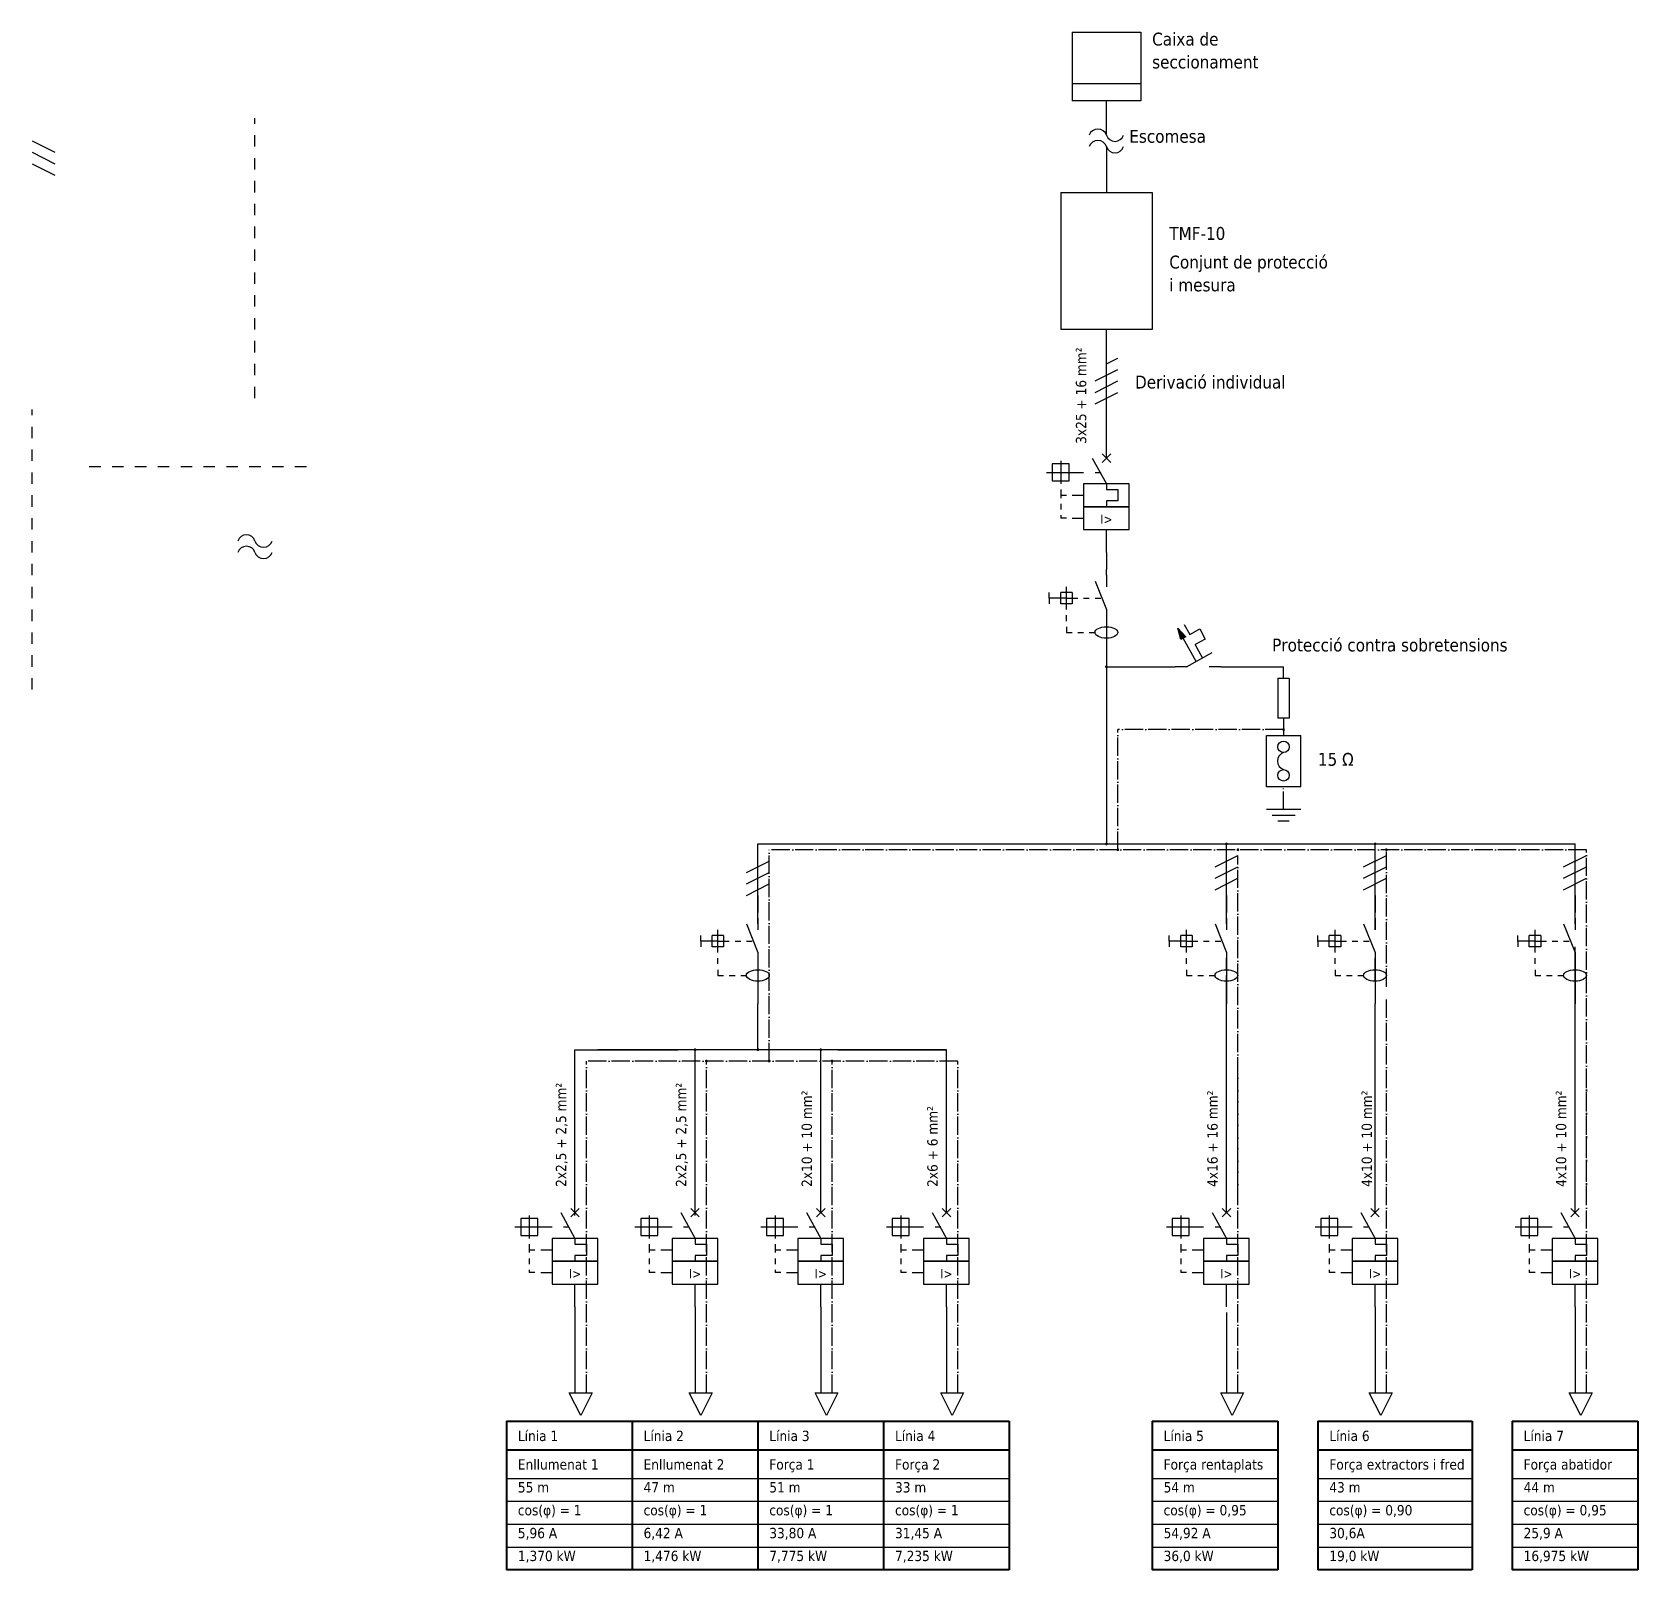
# Model space of a CAD drawing. Header units: millimetres. Extents: x 2792 to 4993, y 1483 to 2534.
# Drawn here: x 3472.6 to 3753.6, y 2088.9 to 2357.9 of the extents above; entities that cross this region are included whole.
import ezdxf
from ezdxf.enums import TextEntityAlignment as Align

# ---------------------------------------------------------------- set-up
doc = ezdxf.new("R2010")
doc.units = ezdxf.units.MM
doc.linetypes.add('EPL_DASH', pattern=[1, 0.5, -0.5])
doc.linetypes.add('EPL_DASHDOT', pattern=[1, 0.8, -0.1, 0, -0.1])
for name, color, linetype, lineweight in [('EPLAN100', 7, 'Continuous', 50), ('EPLAN108', 5, 'Continuous', 35), ('EPLAN300', 5, 'Continuous', 25), ('EPLAN304', 5, 'Continuous', 25), ('EPLAN311', 1, 'Continuous', 25)]:
    doc.layers.add(name, color=color, linetype=linetype, lineweight=lineweight)
doc.layers.get('0').off()
doc.styles.get("Standard").update_dxf_attribs({"font": 'arial.ttf'})
doc.styles.add('Tahoma', font='tahoma.ttf')

# ---------------------------------------------------------------- blocks, each defined once
blk = doc.blocks.new('EPLSYM_LibrarySPECIAL_Symbol4_Variant0_Placement2')
at = {"layer": 'EPLAN304', "color": 5, "linetype": 'Continuous', "lineweight": 25, "ltscale": 4}
blk.add_line((0, 0), (4, -2), dxfattribs=at)
at = {"color": 5}
for tag, p in [('17_20010', (0, 20.4)), ('17_20040', (0, 13.95)), ('17_20041', (0, 10.2)), ('17_20053', (0, 6.45)), ('17_20044', (0, 2.7))]:
    blk.add_attdef(tag, text='', height=2.26, dxfattribs=at).set_placement(p, align=Align.BOTTOM_RIGHT)
at = {"color": 73}
blk.add_attdef('17_20300', text='', height=1.63, dxfattribs=at).set_placement((0, 17.7), align=Align.BOTTOM_RIGHT)
at = {"color": 0}
blk.add_attdef('17_20011', text='', height=1.63, dxfattribs=at).set_placement((0, 0), align=Align.BOTTOM_RIGHT)
blk = doc.blocks.new('EPLSYM_LibrarySPECIAL_Symbol4_Variant0_Placement2_1')
at = {"layer": 'EPLAN304', "color": 5, "linetype": 'Continuous', "lineweight": 25, "ltscale": 4}
blk.add_line((0, 0), (4, -2), dxfattribs=at)
at = {"color": 5}
for tag, p in [('17_20010', (0, 20.4)), ('17_20040', (0, 13.95)), ('17_20041', (0, 10.2)), ('17_20053', (0, 6.45)), ('17_20044', (0, 2.7))]:
    blk.add_attdef(tag, text='', height=2.26, dxfattribs=at).set_placement(p, align=Align.BOTTOM_RIGHT)
at = {"color": 73}
blk.add_attdef('17_20300', text='', height=1.63, dxfattribs=at).set_placement((0, 17.7), align=Align.BOTTOM_RIGHT)
at = {"color": 0}
blk.add_attdef('17_20011', text='', height=1.63, dxfattribs=at).set_placement((0, 0), align=Align.BOTTOM_RIGHT)
blk = doc.blocks.new('EPLSYM_LibrarySPECIAL_Symbol4_Variant0_Placement2_2')
at = {"layer": 'EPLAN304', "color": 5, "linetype": 'Continuous', "lineweight": 25, "ltscale": 4}
blk.add_line((0, 0), (4, -2), dxfattribs=at)
at = {"color": 5}
for tag, p in [('17_20010', (0, 20.4)), ('17_20040', (0, 13.95)), ('17_20041', (0, 10.2)), ('17_20053', (0, 6.45)), ('17_20044', (0, 2.7))]:
    blk.add_attdef(tag, text='', height=2.26, dxfattribs=at).set_placement(p, align=Align.BOTTOM_RIGHT)
at = {"color": 73}
blk.add_attdef('17_20300', text='', height=1.63, dxfattribs=at).set_placement((0, 17.7), align=Align.BOTTOM_RIGHT)
at = {"color": 0}
blk.add_attdef('17_20011', text='', height=1.63, dxfattribs=at).set_placement((0, 0), align=Align.BOTTOM_RIGHT)

msp = doc.modelspace()

# ---------------------------------------------------------------- hatches: boundary and pattern name
at = {"layer": 'EPLAN300', "linetype": 'Continuous', "lineweight": 25, "ltscale": 4}
msp.add_hatch(color=5, dxfattribs=at).paths.add_polyline_path([(3673.05, 2253.64), (3674.45, 2252.12), (3673.57, 2251.64)], flags=0)

# ---------------------------------------------------------------- linework, layer by layer
at = {"layer": 'EPLAN100', "color": 0, "linetype": 'Continuous', "lineweight": 30, "ltscale": 4}
for p, q in [((3654.56, 2357.86), (3666.56, 2357.86)), ((3654.56, 2357.86), (3654.56, 2346.86)), ((3666.56, 2357.86), (3666.56, 2346.86)), ((3666.56, 2348.86), (3654.56, 2348.86)), ((3654.56, 2346.86), (3654.56, 2345.86)), ((3666.56, 2346.86), (3666.56, 2345.86)), ((3666.56, 2345.86), (3654.56, 2345.86)), ((3660.56, 2339.86), (3660.56, 2345.86)), ((3660.56, 2337.86), (3660.56, 2329.86)), ((3652.56, 2329.86), (3668.56, 2329.86)), ((3652.56, 2329.86), (3652.56, 2305.86)), ((3668.56, 2329.86), (3668.56, 2305.86)), ((3668.56, 2305.86), (3652.56, 2305.86)), ((3660.56, 2246.86), (3672.56, 2246.86)), ((3680.56, 2246.86), (3691.56, 2246.86)), ((3691.56, 2244.86), (3691.56, 2246.86)), ((3690.56, 2244.86), (3692.56, 2244.86)), ((3690.56, 2244.86), (3690.56, 2237.86)), ((3692.56, 2244.86), (3692.56, 2237.86)), ((3692.56, 2237.86), (3690.56, 2237.86)), ((3691.56, 2237.86), (3691.56, 2234.86)), ((3688.56, 2234.86), (3694.56, 2234.86)), ((3688.56, 2225.86), (3688.56, 2234.86)), ((3694.56, 2225.86), (3694.56, 2234.86)), ((3694.56, 2225.86), (3688.56, 2225.86)), ((3694.56, 2221.86), (3688.56, 2221.86)), ((3693.56, 2220.86), (3689.56, 2220.86)), ((3692.56, 2219.86), (3690.56, 2219.86)), ((3566.56, 2119.86), (3569.56, 2119.86)), ((3568.56, 2115.86), (3566.56, 2119.86)), ((3570.56, 2119.86), (3568.56, 2115.86)), ((3569.56, 2119.86), (3570.56, 2119.86)), ((3587.56, 2119.86), (3590.56, 2119.86)), ((3589.56, 2115.86), (3587.56, 2119.86)), ((3591.56, 2119.86), (3589.56, 2115.86)), ((3590.56, 2119.86), (3591.56, 2119.86)), ((3609.56, 2119.86), (3612.56, 2119.86)), ((3611.56, 2115.86), (3609.56, 2119.86)), ((3613.56, 2119.86), (3611.56, 2115.86)), ((3612.56, 2119.86), (3613.56, 2119.86)), ((3631.56, 2119.86), (3634.56, 2119.86)), ((3633.56, 2115.86), (3631.56, 2119.86)), ((3635.56, 2119.86), (3633.56, 2115.86)), ((3634.56, 2119.86), (3635.56, 2119.86)), ((3680.56, 2119.86), (3683.56, 2119.86)), ((3682.56, 2115.86), (3680.56, 2119.86)), ((3684.56, 2119.86), (3682.56, 2115.86)), ((3683.56, 2119.86), (3684.56, 2119.86)), ((3706.56, 2119.86), (3709.56, 2119.86)), ((3708.56, 2115.86), (3706.56, 2119.86)), ((3710.56, 2119.86), (3708.56, 2115.86)), ((3709.56, 2119.86), (3710.56, 2119.86)), ((3741.56, 2119.86), (3744.56, 2119.86)), ((3743.56, 2115.86), (3741.56, 2119.86)), ((3745.56, 2119.86), (3743.56, 2115.86)), ((3744.56, 2119.86), (3745.56, 2119.86)), ((3555.56, 2104.86), (3643.56, 2104.86)), ((3668.56, 2104.86), (3690.56, 2104.86)), ((3697.56, 2104.86), (3724.56, 2104.86)), ((3731.56, 2104.86), (3753.56, 2104.86)), ((3555.56, 2100.86), (3643.56, 2100.86)), ((3668.56, 2100.86), (3690.56, 2100.86)), ((3697.56, 2100.86), (3724.56, 2100.86)), ((3731.56, 2100.86), (3753.56, 2100.86)), ((3555.56, 2096.86), (3643.56, 2096.86)), ((3668.56, 2096.86), (3690.56, 2096.86)), ((3697.56, 2096.86), (3724.56, 2096.86)), ((3731.56, 2096.86), (3753.56, 2096.86)), ((3555.56, 2092.86), (3643.56, 2092.86)), ((3668.56, 2092.86), (3690.56, 2092.86)), ((3697.56, 2092.86), (3724.56, 2092.86)), ((3731.56, 2092.86), (3753.56, 2092.86))]:
    msp.add_line(p, q, dxfattribs=at)
at = {"layer": 'EPLAN100', "color": 0, "linetype": 'EPL_DASH', "lineweight": 30, "ltscale": 4}
for p, q in [((3511.56, 2293.86), (3511.56, 2342.86)), ((3472.56, 2242.86), (3472.56, 2291.86)), ((3520.56, 2281.86), (3482.56, 2281.86))]:
    msp.add_line(p, q, dxfattribs=at)
at = {"layer": 'EPLAN100', "color": 0, "linetype": 'EPL_DASHDOT', "lineweight": 30, "ltscale": 4}
for p, q in [((3662.56, 2214.86), (3662.56, 2235.86)), ((3691.56, 2235.86), (3662.56, 2235.86)), ((3691.56, 2221.86), (3691.56, 2225.86)), ((3601.56, 2177.86), (3601.56, 2214.86)), ((3744.56, 2214.86), (3601.56, 2214.86)), ((3709.56, 2190.86), (3709.56, 2214.86)), ((3744.56, 2152.86), (3744.56, 2214.86)), ((3683.56, 2154.86), (3683.56, 2213.86)), ((3709.56, 2119.86), (3709.56, 2188.86)), ((3569.56, 2119.86), (3569.56, 2177.86)), ((3634.56, 2177.86), (3569.56, 2177.86)), ((3590.56, 2119.86), (3590.56, 2177.86)), ((3612.56, 2119.86), (3612.56, 2177.86)), ((3634.56, 2119.86), (3634.56, 2177.86)), ((3683.56, 2119.86), (3683.56, 2176.86)), ((3744.56, 2119.86), (3744.56, 2173.86))]:
    msp.add_line(p, q, dxfattribs=at)
at = {"layer": 'EPLAN100', "color": 0, "linetype": 'Continuous', "lineweight": 40, "ltscale": 4}
for p, q in [((3555.56, 2114.86), (3577.56, 2114.86)), ((3555.56, 2114.86), (3555.56, 2109.86)), ((3577.56, 2114.86), (3577.56, 2109.86)), ((3577.56, 2114.86), (3599.56, 2114.86)), ((3599.56, 2114.86), (3599.56, 2109.86)), ((3599.56, 2114.86), (3621.56, 2114.86)), ((3621.56, 2114.86), (3621.56, 2109.86)), ((3621.56, 2114.86), (3643.56, 2114.86)), ((3643.56, 2114.86), (3643.56, 2109.86)), ((3668.56, 2114.86), (3668.56, 2109.86)), ((3668.56, 2114.86), (3690.56, 2114.86)), ((3690.56, 2114.86), (3690.56, 2109.86)), ((3697.56, 2114.86), (3697.56, 2109.86)), ((3697.56, 2114.86), (3724.56, 2114.86)), ((3724.56, 2114.86), (3724.56, 2109.86)), ((3731.56, 2114.86), (3731.56, 2109.86)), ((3731.56, 2114.86), (3753.56, 2114.86)), ((3753.56, 2114.86), (3753.56, 2109.86)), ((3555.56, 2109.86), (3577.56, 2109.86)), ((3555.56, 2109.86), (3555.56, 2088.86)), ((3577.56, 2109.86), (3577.56, 2091.86)), ((3577.56, 2109.86), (3599.56, 2109.86)), ((3577.56, 2109.86), (3577.56, 2088.86)), ((3599.56, 2109.86), (3599.56, 2091.86)), ((3599.56, 2109.86), (3599.56, 2088.86)), ((3599.56, 2109.86), (3621.56, 2109.86)), ((3621.56, 2109.86), (3621.56, 2091.86)), ((3621.56, 2109.86), (3621.56, 2088.86)), ((3621.56, 2109.86), (3643.56, 2109.86)), ((3643.56, 2109.86), (3643.56, 2091.86)), ((3643.56, 2109.86), (3643.56, 2088.86)), ((3668.56, 2109.86), (3668.56, 2091.86)), ((3668.56, 2109.86), (3668.56, 2088.86)), ((3668.56, 2109.86), (3690.56, 2109.86)), ((3690.56, 2109.86), (3690.56, 2091.86)), ((3690.56, 2109.86), (3690.56, 2088.86)), ((3697.56, 2109.86), (3697.56, 2091.86)), ((3697.56, 2109.86), (3697.56, 2088.86)), ((3697.56, 2109.86), (3724.56, 2109.86)), ((3724.56, 2109.86), (3724.56, 2088.86)), ((3731.56, 2109.86), (3731.56, 2091.86)), ((3731.56, 2109.86), (3731.56, 2088.86)), ((3731.56, 2109.86), (3753.56, 2109.86)), ((3753.56, 2109.86), (3753.56, 2091.86)), ((3753.56, 2109.86), (3753.56, 2088.86)), ((3577.56, 2088.86), (3555.56, 2088.86)), ((3599.56, 2088.86), (3577.56, 2088.86)), ((3621.56, 2088.86), (3599.56, 2088.86)), ((3643.56, 2088.86), (3621.56, 2088.86)), ((3690.56, 2088.86), (3668.56, 2088.86)), ((3724.56, 2088.86), (3697.56, 2088.86)), ((3753.56, 2088.86), (3731.56, 2088.86))]:
    msp.add_line(p, q, dxfattribs=at)
at = {"layer": 'EPLAN100', "color": 0, "linetype": 'Continuous', "lineweight": 100, "ltscale": 4}
for centre in [(3660.56, 2246.86), (3691.56, 2235.86), (3660.56, 2215.86), (3662.56, 2214.86), (3681.56, 2215.86), (3683.56, 2214.86), (3707.56, 2215.86), (3709.56, 2214.86), (3588.56, 2179.86), (3590.56, 2177.86), (3599.56, 2179.86), (3601.56, 2177.86), (3610.56, 2179.86), (3612.56, 2177.86)]:
    msp.add_circle(centre, 0.0000001, dxfattribs=at)
at = {"layer": 'EPLAN100', "color": 0, "linetype": 'Continuous', "lineweight": 30, "ltscale": 4}
for centre in [(3691.56, 2232.86), (3691.56, 2227.86)]:
    msp.add_circle(centre, 1, dxfattribs=at)
for centre, start, end in [((3659.06, 2339.36), 18.4349, 161.5651), ((3659.06, 2337.36), 18.4349, 161.5651), ((3662.06, 2340.36), 198.4349, 341.5651), ((3662.06, 2338.36), 198.4349, 341.5651), ((3510.06, 2268.36), 18.4349, 161.5651), ((3510.06, 2266.36), 18.4349, 161.5651), ((3513.06, 2269.36), 198.4349, 341.5651), ((3513.06, 2267.36), 198.4349, 341.5651), ((3692.06, 2230.36), 108.4349, 251.5651)]:
    msp.add_arc(centre, 1.58, start, end, dxfattribs=at)
at = {"layer": 'EPLAN300', "color": 5, "linetype": 'Continuous', "lineweight": 25, "ltscale": 4}
for p, q in [((3660.56, 2283.36), (3660.56, 2286.86)), ((3652.56, 2282.86), (3652.56, 2278.86)), ((3658.06, 2283.36), (3660.56, 2278.86)), ((3659.81, 2282.61), (3661.31, 2284.11)), ((3659.81, 2284.11), (3661.31, 2282.61)), ((3650.06, 2280.86), (3656.56, 2280.86)), ((3658.56, 2280.86), (3659.56, 2280.86)), ((3652.56, 2277.86), (3652.56, 2276.86)), ((3652.56, 2276.86), (3653.56, 2276.86)), ((3652.56, 2276.86), (3652.56, 2276.36)), ((3654.56, 2276.86), (3656.56, 2276.86)), ((3652.56, 2275.36), (3652.56, 2274.36)), ((3652.56, 2273.36), (3652.56, 2272.86)), ((3653.56, 2272.86), (3652.56, 2272.86)), ((3654.56, 2272.86), (3656.56, 2272.86)), ((3660.56, 2266.86), (3660.56, 2270.86)), ((3660.56, 2266.86), (3660.56, 2263.86)), ((3660.56, 2262.86), (3660.56, 2263.86)), ((3650.56, 2258.86), (3650.56, 2259.86)), ((3652.56, 2257.86), (3652.56, 2259.86)), ((3654.56, 2259.86), (3652.56, 2259.86)), ((3653.56, 2259.86), (3653.56, 2260.86)), ((3653.56, 2257.86), (3653.56, 2259.86)), ((3654.56, 2259.86), (3654.56, 2257.86)), ((3658.56, 2261.86), (3660.56, 2256.86)), ((3650.56, 2258.86), (3650.56, 2257.86)), ((3651.56, 2258.86), (3650.56, 2258.86)), ((3652.56, 2258.86), (3651.56, 2258.86)), ((3653.56, 2258.86), (3652.56, 2258.86)), ((3654.56, 2257.86), (3652.56, 2257.86)), ((3653.56, 2258.86), (3654.56, 2258.86)), ((3653.56, 2256.86), (3653.56, 2257.86)), ((3654.56, 2258.86), (3655.56, 2258.86)), ((3656.56, 2258.86), (3657.56, 2258.86)), ((3658.56, 2258.86), (3659.56, 2258.86)), ((3653.56, 2254.86), (3653.56, 2255.86)), ((3653.56, 2253.86), (3653.56, 2252.86)), ((3660.56, 2254.86), (3660.56, 2249.86)), ((3674.17, 2254.26), (3675.13, 2252.51)), ((3653.56, 2252.86), (3654.56, 2252.86)), ((3655.56, 2252.86), (3656.56, 2252.86)), ((3657.56, 2252.86), (3658.56, 2252.86)), ((3676.25, 2247.79), (3674.01, 2251.88)), ((3675.13, 2252.51), (3676.89, 2253.47)), ((3677.85, 2251.71), (3676.09, 2250.75)), ((3676.89, 2253.47), (3677.85, 2251.71)), ((3660.56, 2249.86), (3660.56, 2247.86)), ((3674.56, 2246.86), (3679.06, 2249.36)), ((3677.37, 2248.42), (3676.09, 2250.75)), ((3599.56, 2206.86), (3599.56, 2203.86)), ((3681.56, 2206.86), (3681.56, 2203.86)), ((3707.56, 2206.86), (3707.56, 2203.86)), ((3742.56, 2206.86), (3742.56, 2203.86)), ((3599.56, 2202.86), (3599.56, 2203.86)), ((3681.56, 2202.86), (3681.56, 2203.86)), ((3707.56, 2202.86), (3707.56, 2203.86)), ((3742.56, 2202.86), (3742.56, 2203.86)), ((3592.56, 2199.86), (3592.56, 2200.86)), ((3597.56, 2201.86), (3599.56, 2196.86)), ((3674.56, 2199.86), (3674.56, 2200.86)), ((3679.56, 2201.86), (3681.56, 2196.86)), ((3700.56, 2199.86), (3700.56, 2200.86)), ((3705.56, 2201.86), (3707.56, 2196.86)), ((3735.56, 2199.86), (3735.56, 2200.86)), ((3740.56, 2201.86), (3742.56, 2196.86)), ((3589.56, 2198.86), (3589.56, 2199.86)), ((3589.56, 2198.86), (3589.56, 2197.86)), ((3590.56, 2198.86), (3589.56, 2198.86)), ((3591.56, 2198.86), (3590.56, 2198.86)), ((3591.56, 2197.86), (3591.56, 2199.86)), ((3593.56, 2199.86), (3591.56, 2199.86)), ((3592.56, 2198.86), (3591.56, 2198.86)), ((3593.56, 2197.86), (3591.56, 2197.86)), ((3592.56, 2197.86), (3592.56, 2199.86)), ((3592.56, 2198.86), (3593.56, 2198.86)), ((3592.56, 2196.86), (3592.56, 2197.86)), ((3593.56, 2199.86), (3593.56, 2197.86)), ((3593.56, 2198.86), (3594.56, 2198.86)), ((3595.56, 2198.86), (3596.56, 2198.86)), ((3597.56, 2198.86), (3598.56, 2198.86)), ((3671.56, 2198.86), (3671.56, 2199.86)), ((3671.56, 2198.86), (3671.56, 2197.86)), ((3672.56, 2198.86), (3671.56, 2198.86)), ((3673.56, 2198.86), (3672.56, 2198.86)), ((3673.56, 2197.86), (3673.56, 2199.86)), ((3675.56, 2199.86), (3673.56, 2199.86)), ((3674.56, 2198.86), (3673.56, 2198.86)), ((3675.56, 2197.86), (3673.56, 2197.86)), ((3674.56, 2197.86), (3674.56, 2199.86)), ((3674.56, 2198.86), (3675.56, 2198.86)), ((3674.56, 2196.86), (3674.56, 2197.86)), ((3675.56, 2199.86), (3675.56, 2197.86)), ((3675.56, 2198.86), (3676.56, 2198.86)), ((3677.56, 2198.86), (3678.56, 2198.86)), ((3679.56, 2198.86), (3680.56, 2198.86)), ((3697.56, 2198.86), (3697.56, 2199.86)), ((3697.56, 2198.86), (3697.56, 2197.86)), ((3698.56, 2198.86), (3697.56, 2198.86)), ((3699.56, 2198.86), (3698.56, 2198.86)), ((3699.56, 2197.86), (3699.56, 2199.86)), ((3701.56, 2199.86), (3699.56, 2199.86)), ((3700.56, 2198.86), (3699.56, 2198.86)), ((3701.56, 2197.86), (3699.56, 2197.86)), ((3700.56, 2197.86), (3700.56, 2199.86)), ((3700.56, 2198.86), (3701.56, 2198.86)), ((3700.56, 2196.86), (3700.56, 2197.86)), ((3701.56, 2199.86), (3701.56, 2197.86)), ((3701.56, 2198.86), (3702.56, 2198.86)), ((3703.56, 2198.86), (3704.56, 2198.86)), ((3705.56, 2198.86), (3706.56, 2198.86)), ((3732.56, 2198.86), (3732.56, 2199.86)), ((3732.56, 2198.86), (3732.56, 2197.86)), ((3733.56, 2198.86), (3732.56, 2198.86)), ((3734.56, 2198.86), (3733.56, 2198.86)), ((3734.56, 2197.86), (3734.56, 2199.86)), ((3736.56, 2199.86), (3734.56, 2199.86)), ((3735.56, 2198.86), (3734.56, 2198.86)), ((3736.56, 2197.86), (3734.56, 2197.86)), ((3735.56, 2197.86), (3735.56, 2199.86)), ((3735.56, 2198.86), (3736.56, 2198.86)), ((3735.56, 2196.86), (3735.56, 2197.86)), ((3736.56, 2199.86), (3736.56, 2197.86)), ((3736.56, 2198.86), (3737.56, 2198.86)), ((3738.56, 2198.86), (3739.56, 2198.86)), ((3740.56, 2198.86), (3741.56, 2198.86)), ((3592.56, 2194.86), (3592.56, 2195.86)), ((3599.56, 2194.86), (3599.56, 2189.86)), ((3674.56, 2194.86), (3674.56, 2195.86)), ((3681.56, 2194.86), (3681.56, 2189.86)), ((3700.56, 2194.86), (3700.56, 2195.86)), ((3707.56, 2194.86), (3707.56, 2189.86)), ((3735.56, 2194.86), (3735.56, 2195.86)), ((3742.56, 2194.86), (3742.56, 2189.86)), ((3592.56, 2193.86), (3592.56, 2192.86)), ((3592.56, 2192.86), (3593.56, 2192.86)), ((3594.56, 2192.86), (3595.56, 2192.86)), ((3596.56, 2192.86), (3597.56, 2192.86)), ((3674.56, 2193.86), (3674.56, 2192.86)), ((3674.56, 2192.86), (3675.56, 2192.86)), ((3676.56, 2192.86), (3677.56, 2192.86)), ((3678.56, 2192.86), (3679.56, 2192.86)), ((3700.56, 2193.86), (3700.56, 2192.86)), ((3700.56, 2192.86), (3701.56, 2192.86)), ((3702.56, 2192.86), (3703.56, 2192.86)), ((3704.56, 2192.86), (3705.56, 2192.86)), ((3735.56, 2193.86), (3735.56, 2192.86)), ((3735.56, 2192.86), (3736.56, 2192.86)), ((3737.56, 2192.86), (3738.56, 2192.86)), ((3739.56, 2192.86), (3740.56, 2192.86)), ((3599.56, 2189.86), (3599.56, 2187.86)), ((3681.56, 2189.86), (3681.56, 2187.86)), ((3707.56, 2189.86), (3707.56, 2187.86)), ((3742.56, 2189.86), (3742.56, 2187.86)), ((3567.56, 2151.36), (3567.56, 2154.86)), ((3588.56, 2151.36), (3588.56, 2154.86)), ((3610.56, 2151.36), (3610.56, 2154.86)), ((3632.56, 2151.36), (3632.56, 2154.86)), ((3681.56, 2151.36), (3681.56, 2154.86)), ((3707.56, 2151.36), (3707.56, 2154.86)), ((3742.56, 2151.36), (3742.56, 2154.86)), ((3559.56, 2150.86), (3559.56, 2146.86)), ((3565.06, 2151.36), (3567.56, 2146.86)), ((3566.81, 2150.61), (3568.31, 2152.11)), ((3566.81, 2152.11), (3568.31, 2150.61)), ((3580.56, 2150.86), (3580.56, 2146.86)), ((3586.06, 2151.36), (3588.56, 2146.86)), ((3587.81, 2150.61), (3589.31, 2152.11)), ((3587.81, 2152.11), (3589.31, 2150.61)), ((3602.56, 2150.86), (3602.56, 2146.86)), ((3608.06, 2151.36), (3610.56, 2146.86)), ((3609.81, 2150.61), (3611.31, 2152.11)), ((3609.81, 2152.11), (3611.31, 2150.61)), ((3624.56, 2150.86), (3624.56, 2146.86)), ((3630.06, 2151.36), (3632.56, 2146.86)), ((3631.81, 2150.61), (3633.31, 2152.11)), ((3631.81, 2152.11), (3633.31, 2150.61)), ((3673.56, 2150.86), (3673.56, 2146.86)), ((3679.06, 2151.36), (3681.56, 2146.86)), ((3680.81, 2150.61), (3682.31, 2152.11)), ((3680.81, 2152.11), (3682.31, 2150.61)), ((3699.56, 2150.86), (3699.56, 2146.86)), ((3705.06, 2151.36), (3707.56, 2146.86)), ((3706.81, 2150.61), (3708.31, 2152.11)), ((3706.81, 2152.11), (3708.31, 2150.61)), ((3734.56, 2150.86), (3734.56, 2146.86)), ((3740.06, 2151.36), (3742.56, 2146.86)), ((3741.81, 2150.61), (3743.31, 2152.11)), ((3741.81, 2152.11), (3743.31, 2150.61)), ((3557.06, 2148.86), (3563.56, 2148.86)), ((3565.56, 2148.86), (3566.56, 2148.86)), ((3578.06, 2148.86), (3584.56, 2148.86)), ((3586.56, 2148.86), (3587.56, 2148.86)), ((3600.06, 2148.86), (3606.56, 2148.86)), ((3608.56, 2148.86), (3609.56, 2148.86)), ((3622.06, 2148.86), (3628.56, 2148.86)), ((3630.56, 2148.86), (3631.56, 2148.86)), ((3671.06, 2148.86), (3677.56, 2148.86)), ((3679.56, 2148.86), (3680.56, 2148.86)), ((3697.06, 2148.86), (3703.56, 2148.86)), ((3705.56, 2148.86), (3706.56, 2148.86)), ((3732.06, 2148.86), (3738.56, 2148.86)), ((3740.56, 2148.86), (3741.56, 2148.86)), ((3559.56, 2145.86), (3559.56, 2144.86)), ((3559.56, 2144.86), (3560.56, 2144.86)), ((3559.56, 2144.86), (3559.56, 2144.36)), ((3561.56, 2144.86), (3563.56, 2144.86)), ((3580.56, 2145.86), (3580.56, 2144.86)), ((3580.56, 2144.86), (3581.56, 2144.86)), ((3580.56, 2144.86), (3580.56, 2144.36)), ((3582.56, 2144.86), (3584.56, 2144.86)), ((3602.56, 2145.86), (3602.56, 2144.86)), ((3602.56, 2144.86), (3603.56, 2144.86)), ((3602.56, 2144.86), (3602.56, 2144.36)), ((3604.56, 2144.86), (3606.56, 2144.86)), ((3624.56, 2145.86), (3624.56, 2144.86)), ((3624.56, 2144.86), (3625.56, 2144.86)), ((3624.56, 2144.86), (3624.56, 2144.36)), ((3626.56, 2144.86), (3628.56, 2144.86)), ((3673.56, 2145.86), (3673.56, 2144.86)), ((3673.56, 2144.86), (3674.56, 2144.86)), ((3673.56, 2144.86), (3673.56, 2144.36)), ((3675.56, 2144.86), (3677.56, 2144.86)), ((3699.56, 2145.86), (3699.56, 2144.86)), ((3699.56, 2144.86), (3700.56, 2144.86)), ((3699.56, 2144.86), (3699.56, 2144.36)), ((3701.56, 2144.86), (3703.56, 2144.86)), ((3734.56, 2145.86), (3734.56, 2144.86)), ((3734.56, 2144.86), (3735.56, 2144.86)), ((3734.56, 2144.86), (3734.56, 2144.36)), ((3736.56, 2144.86), (3738.56, 2144.86)), ((3559.56, 2143.36), (3559.56, 2142.36)), ((3559.56, 2141.36), (3559.56, 2140.86)), ((3580.56, 2143.36), (3580.56, 2142.36)), ((3580.56, 2141.36), (3580.56, 2140.86)), ((3602.56, 2143.36), (3602.56, 2142.36)), ((3602.56, 2141.36), (3602.56, 2140.86)), ((3624.56, 2143.36), (3624.56, 2142.36)), ((3624.56, 2141.36), (3624.56, 2140.86)), ((3673.56, 2143.36), (3673.56, 2142.36)), ((3673.56, 2141.36), (3673.56, 2140.86)), ((3699.56, 2143.36), (3699.56, 2142.36)), ((3699.56, 2141.36), (3699.56, 2140.86)), ((3734.56, 2143.36), (3734.56, 2142.36)), ((3734.56, 2141.36), (3734.56, 2140.86)), ((3560.56, 2140.86), (3559.56, 2140.86)), ((3561.56, 2140.86), (3563.56, 2140.86)), ((3567.56, 2134.86), (3567.56, 2138.86)), ((3581.56, 2140.86), (3580.56, 2140.86)), ((3582.56, 2140.86), (3584.56, 2140.86)), ((3588.56, 2134.86), (3588.56, 2138.86)), ((3603.56, 2140.86), (3602.56, 2140.86)), ((3604.56, 2140.86), (3606.56, 2140.86)), ((3610.56, 2134.86), (3610.56, 2138.86)), ((3625.56, 2140.86), (3624.56, 2140.86)), ((3626.56, 2140.86), (3628.56, 2140.86)), ((3632.56, 2134.86), (3632.56, 2138.86)), ((3674.56, 2140.86), (3673.56, 2140.86)), ((3675.56, 2140.86), (3677.56, 2140.86)), ((3681.56, 2134.86), (3681.56, 2138.86)), ((3700.56, 2140.86), (3699.56, 2140.86)), ((3701.56, 2140.86), (3703.56, 2140.86)), ((3707.56, 2134.86), (3707.56, 2138.86)), ((3735.56, 2140.86), (3734.56, 2140.86)), ((3736.56, 2140.86), (3738.56, 2140.86)), ((3742.56, 2134.86), (3742.56, 2138.86))]:
    msp.add_line(p, q, dxfattribs=at)
at = {"layer": 'EPLAN300', "color": 5, "linetype": 'Continuous', "lineweight": 25}
for p, q in [((3660.56, 2262.86), (3660.56, 2260.86)), ((3660.56, 2256.86), (3660.56, 2254.86)), ((3674.56, 2246.86), (3672.56, 2246.86)), ((3680.56, 2246.86), (3678.56, 2246.86)), ((3599.56, 2202.86), (3599.56, 2200.86)), ((3681.56, 2202.86), (3681.56, 2200.86)), ((3707.56, 2202.86), (3707.56, 2200.86)), ((3742.56, 2202.86), (3742.56, 2200.86)), ((3599.56, 2196.86), (3599.56, 2194.86)), ((3681.56, 2196.86), (3681.56, 2194.86)), ((3707.56, 2196.86), (3707.56, 2194.86)), ((3742.56, 2196.86), (3742.56, 2194.86))]:
    msp.add_line(p, q, dxfattribs=at)
at = {"layer": 'EPLAN300', "color": 5, "linetype": 'Continuous', "lineweight": 25, "ltscale": 4}
for points in [[(3651.06, 2279.36), (3654.06, 2279.36), (3654.06, 2282.36), (3651.06, 2282.36)], [(3656.56, 2274.86), (3664.56, 2274.86), (3664.56, 2278.86), (3656.56, 2278.86)], [(3656.56, 2270.86), (3664.56, 2270.86), (3664.56, 2274.86), (3656.56, 2274.86)], [(3673.05, 2253.64), (3674.45, 2252.12), (3673.57, 2251.64), (3673.05, 2253.64)], [(3558.06, 2147.36), (3561.06, 2147.36), (3561.06, 2150.36), (3558.06, 2150.36)], [(3579.06, 2147.36), (3582.06, 2147.36), (3582.06, 2150.36), (3579.06, 2150.36)], [(3601.06, 2147.36), (3604.06, 2147.36), (3604.06, 2150.36), (3601.06, 2150.36)], [(3623.06, 2147.36), (3626.06, 2147.36), (3626.06, 2150.36), (3623.06, 2150.36)], [(3672.06, 2147.36), (3675.06, 2147.36), (3675.06, 2150.36), (3672.06, 2150.36)], [(3698.06, 2147.36), (3701.06, 2147.36), (3701.06, 2150.36), (3698.06, 2150.36)], [(3733.06, 2147.36), (3736.06, 2147.36), (3736.06, 2150.36), (3733.06, 2150.36)], [(3563.56, 2142.86), (3571.56, 2142.86), (3571.56, 2146.86), (3563.56, 2146.86)], [(3584.56, 2142.86), (3592.56, 2142.86), (3592.56, 2146.86), (3584.56, 2146.86)], [(3606.56, 2142.86), (3614.56, 2142.86), (3614.56, 2146.86), (3606.56, 2146.86)], [(3628.56, 2142.86), (3636.56, 2142.86), (3636.56, 2146.86), (3628.56, 2146.86)], [(3677.56, 2142.86), (3685.56, 2142.86), (3685.56, 2146.86), (3677.56, 2146.86)], [(3703.56, 2142.86), (3711.56, 2142.86), (3711.56, 2146.86), (3703.56, 2146.86)], [(3738.56, 2142.86), (3746.56, 2142.86), (3746.56, 2146.86), (3738.56, 2146.86)], [(3563.56, 2138.86), (3571.56, 2138.86), (3571.56, 2142.86), (3563.56, 2142.86)], [(3584.56, 2138.86), (3592.56, 2138.86), (3592.56, 2142.86), (3584.56, 2142.86)], [(3606.56, 2138.86), (3614.56, 2138.86), (3614.56, 2142.86), (3606.56, 2142.86)], [(3628.56, 2138.86), (3636.56, 2138.86), (3636.56, 2142.86), (3628.56, 2142.86)], [(3677.56, 2138.86), (3685.56, 2138.86), (3685.56, 2142.86), (3677.56, 2142.86)], [(3703.56, 2138.86), (3711.56, 2138.86), (3711.56, 2142.86), (3703.56, 2142.86)], [(3738.56, 2138.86), (3746.56, 2138.86), (3746.56, 2142.86), (3738.56, 2142.86)]]:
    msp.add_lwpolyline(points, close=True, dxfattribs=at)
for points in [[(3660.56, 2278.86), (3660.56, 2277.86), (3662.56, 2277.86), (3662.56, 2275.86), (3660.56, 2275.86), (3660.56, 2274.86)], [(3567.56, 2146.86), (3567.56, 2145.86), (3569.56, 2145.86), (3569.56, 2143.86), (3567.56, 2143.86), (3567.56, 2142.86)], [(3588.56, 2146.86), (3588.56, 2145.86), (3590.56, 2145.86), (3590.56, 2143.86), (3588.56, 2143.86), (3588.56, 2142.86)], [(3610.56, 2146.86), (3610.56, 2145.86), (3612.56, 2145.86), (3612.56, 2143.86), (3610.56, 2143.86), (3610.56, 2142.86)], [(3632.56, 2146.86), (3632.56, 2145.86), (3634.56, 2145.86), (3634.56, 2143.86), (3632.56, 2143.86), (3632.56, 2142.86)], [(3681.56, 2146.86), (3681.56, 2145.86), (3683.56, 2145.86), (3683.56, 2143.86), (3681.56, 2143.86), (3681.56, 2142.86)], [(3707.56, 2146.86), (3707.56, 2145.86), (3709.56, 2145.86), (3709.56, 2143.86), (3707.56, 2143.86), (3707.56, 2142.86)], [(3742.56, 2146.86), (3742.56, 2145.86), (3744.56, 2145.86), (3744.56, 2143.86), (3742.56, 2143.86), (3742.56, 2142.86)]]:
    msp.add_lwpolyline(points, dxfattribs=at)
for centre in [(3660.56, 2252.86), (3599.56, 2192.86), (3681.56, 2192.86), (3707.56, 2192.86), (3742.56, 2192.86)]:
    msp.add_ellipse(centre, major_axis=(2, 0), ratio=0.5, start_param=-6.283185, end_param=0, dxfattribs=at)
at = {"layer": 'EPLAN304', "color": 5, "linetype": 'Continuous', "lineweight": 25, "ltscale": 4}
for p, q in [((3660.56, 2286.86), (3660.56, 2305.86)), ((3658.56, 2296.86), (3662.56, 2298.86)), ((3660.56, 2299.86), (3662.56, 2300.86)), ((3658.56, 2294.86), (3662.56, 2296.86)), ((3658.56, 2292.86), (3662.56, 2294.86)), ((3660.56, 2247.86), (3660.56, 2219.86)), ((3660.56, 2219.86), (3660.56, 2215.86)), ((3599.56, 2201.86), (3599.56, 2215.86)), ((3599.56, 2215.86), (3742.56, 2215.86)), ((3681.56, 2208.86), (3681.56, 2215.86)), ((3707.56, 2209.86), (3707.56, 2215.86)), ((3710.56, 2215.86), (3742.56, 2215.86)), ((3742.56, 2201.86), (3742.56, 2215.86)), ((3597.56, 2210.86), (3601.56, 2212.86)), ((3679.56, 2211.86), (3683.56, 2213.86)), ((3679.56, 2209.86), (3683.56, 2211.86)), ((3705.56, 2211.86), (3709.56, 2213.86)), ((3705.56, 2209.86), (3709.56, 2211.86)), ((3740.56, 2211.86), (3744.56, 2213.86)), ((3740.56, 2209.86), (3744.56, 2211.86)), ((3597.56, 2208.86), (3601.56, 2210.86)), ((3597.56, 2206.86), (3601.56, 2208.86)), ((3679.56, 2207.86), (3683.56, 2209.86)), ((3681.56, 2201.86), (3681.56, 2208.86)), ((3705.56, 2207.86), (3709.56, 2209.86)), ((3707.56, 2200.86), (3707.56, 2209.86)), ((3740.56, 2207.86), (3744.56, 2209.86)), ((3742.56, 2191.86), (3742.56, 2197.86)), ((3681.56, 2193.86), (3681.56, 2195.86)), ((3707.56, 2191.86), (3707.56, 2195.86)), ((3681.56, 2186.86), (3681.56, 2192.86)), ((3742.56, 2185.86), (3742.56, 2193.86)), ((3681.56, 2151.86), (3681.56, 2189.86)), ((3742.56, 2154.86), (3742.56, 2190.86)), ((3599.56, 2179.86), (3599.56, 2187.86)), ((3567.56, 2150.86), (3567.56, 2179.86)), ((3567.56, 2179.86), (3585.56, 2179.86)), ((3595.56, 2179.86), (3571.56, 2179.86)), ((3588.56, 2179.86), (3583.56, 2179.86)), ((3610.56, 2179.86), (3587.56, 2179.86)), ((3588.56, 2150.86), (3588.56, 2179.86)), ((3617.56, 2179.86), (3593.56, 2179.86)), ((3632.56, 2179.86), (3608.56, 2179.86)), ((3610.56, 2154.86), (3610.56, 2179.86)), ((3613.56, 2179.86), (3632.56, 2179.86)), ((3631.56, 2179.86), (3632.56, 2179.86)), ((3632.56, 2154.86), (3632.56, 2179.86)), ((3567.56, 2134.86), (3567.56, 2119.86)), ((3588.56, 2134.86), (3588.56, 2119.86)), ((3610.56, 2134.86), (3610.56, 2119.86)), ((3632.56, 2134.86), (3632.56, 2119.86)), ((3681.56, 2133.86), (3681.56, 2119.86)), ((3707.56, 2134.86), (3707.56, 2119.86)), ((3742.56, 2134.86), (3742.56, 2119.86))]:
    msp.add_line(p, q, dxfattribs=at)
at = {"layer": 'EPLAN311', "color": 1, "linetype": 'Continuous', "lineweight": 25, "ltscale": 4}
for p, q in [((3660.56, 2266.86), (3660.56, 2268.86)), ((3681.56, 2152.86), (3681.56, 2187.86)), ((3707.56, 2152.86), (3707.56, 2187.86)), ((3742.56, 2152.86), (3742.56, 2187.86))]:
    msp.add_line(p, q, dxfattribs=at)

# ---------------------------------------------------------------- block references
for name, p in [('EPLSYM_LibrarySPECIAL_Symbol4_Variant0_Placement2', (3472.56, 2338.86)), ('EPLSYM_LibrarySPECIAL_Symbol4_Variant0_Placement2_1', (3472.56, 2336.86)), ('EPLSYM_LibrarySPECIAL_Symbol4_Variant0_Placement2_2', (3472.56, 2334.86))]:
    msp.add_blockref(name, p)

# ---------------------------------------------------------------- texts
at = {"layer": 'EPLAN108', "color": 5, "style": 'Tahoma'}
for s, height, p in [('Caixa de', 2.257, (3668.56, 2354.86)), ('seccionament', 2.2575, (3668.56, 2350.86)), ('Escomesa', 2.257, (3664.56, 2337.86)), ('TMF-10', 2.257, (3671.56, 2320.86)), ('Conjunt de protecció', 2.2575, (3671.56, 2315.86)), ('i mesura', 2.257, (3671.56, 2311.86)), ('Derivació individual', 2.2575, (3665.56, 2294.86)), ('Protecció contra sobretensions', 2.2575, (3689.56, 2248.86)), ('15 Ω', 2.257, (3697.56, 2228.86)), ('Línia 1', 1.806, (3557.56, 2110.86)), ('Línia 2', 1.806, (3579.56, 2110.86)), ('Línia 3', 1.806, (3601.56, 2110.86)), ('Línia 4', 1.806, (3623.56, 2110.86)), ('Línia 5', 1.806, (3670.56, 2110.86)), ('Línia 6', 1.806, (3699.56, 2110.86)), ('Línia 7', 1.806, (3733.56, 2110.86)), ('Enllumenat 1', 1.806, (3557.56, 2105.86)), ('Enllumenat 2', 1.806, (3579.56, 2105.86)), ('Força 1', 1.806, (3601.56, 2105.86)), ('Força 2', 1.806, (3623.56, 2105.86)), ('Força rentaplats', 1.806, (3670.56, 2105.86)), ('Força extractors i fred', 1.806, (3699.56, 2105.86)), ('Força abatidor', 1.806, (3733.56, 2105.86)), ('55 m', 1.806, (3557.56, 2101.86)), ('47 m', 1.806, (3579.56, 2101.86)), ('51 m', 1.806, (3601.56, 2101.86)), ('33 m', 1.806, (3623.56, 2101.86)), ('54 m', 1.806, (3670.56, 2101.86)), ('43 m', 1.806, (3699.56, 2101.86)), ('44 m', 1.806, (3733.56, 2101.86)), ('cos(φ) = 1 ', 1.806, (3557.56, 2097.86)), ('cos(φ) = 1 ', 1.806, (3579.56, 2097.86)), ('cos(φ) = 1 ', 1.806, (3601.56, 2097.86)), ('cos(φ) = 1 ', 1.806, (3623.56, 2097.86)), ('cos(φ) = 0,95 ', 1.806, (3670.56, 2097.86)), ('cos(φ) = 0,90', 1.806, (3699.56, 2097.86)), ('cos(φ) = 0,95 ', 1.806, (3733.56, 2097.86)), ('5,96 A', 1.806, (3557.56, 2093.86)), ('6,42 A', 1.806, (3579.56, 2093.86)), ('33,80 A', 1.806, (3601.56, 2093.86)), ('31,45 A', 1.806, (3623.56, 2093.86)), ('54,92 A', 1.806, (3670.56, 2093.86)), ('30,6A', 1.806, (3699.56, 2093.86)), ('25,9 A', 1.806, (3733.56, 2093.86)), ('1,370 kW', 1.806, (3557.56, 2089.86)), ('1,476 kW', 1.806, (3579.56, 2089.86)), ('7,775 kW', 1.806, (3601.56, 2089.86)), ('7,235 kW', 1.806, (3623.56, 2089.86)), ('36,0 kW', 1.806, (3670.56, 2089.86)), ('19,0 kW', 1.806, (3699.56, 2089.86)), ('16,975 kW', 1.806, (3733.56, 2089.86))]:
    msp.add_text(s, height=height, dxfattribs=at).set_placement(p, align=Align.BOTTOM_LEFT)
for s, p in [('3x25 + 16 mm²', (3657.56, 2285.86)), ('2x2,5 + 2,5 mm²', (3566.56, 2155.86)), ('2x2,5 + 2,5 mm²', (3587.56, 2155.86)), ('2x10 + 10 mm²', (3609.56, 2155.86)), ('4x16 + 16 mm²', (3680.56, 2155.86)), ('4x10 + 10 mm²', (3707.56, 2155.86)), ('4x10 + 10 mm²', (3741.56, 2155.86)), ('2x6 + 6 mm²', (3631.56, 2155.86))]:
    msp.add_text(s, height=1.806, rotation=90, dxfattribs=at).set_placement(p, align=Align.BOTTOM_LEFT)
at = {"layer": 'EPLAN300', "color": 5, "style": 'Tahoma'}
for p in [(3660.56, 2272.68), (3567.56, 2140.68), (3588.56, 2140.68), (3610.56, 2140.68), (3632.56, 2140.68), (3681.56, 2140.68), (3707.56, 2140.68), (3742.56, 2140.68)]:
    msp.add_text('I>', height=1.625, dxfattribs=at).set_placement(p, align=Align.MIDDLE_CENTER)

doc.saveas('drawing.dxf')
